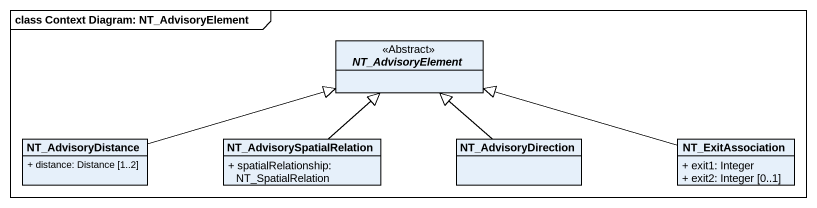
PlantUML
@startuml
mainframe class Context Diagram: NT_AdvisoryElement
hide circle
hide empty members
skinparam classAttributeIconSize 0
abstract class NT_AdvisoryElement <<Abstract>>
class NT_AdvisoryDistance {
  + distance: Distance [1..2]
}
class NT_AdvisorySpatialRelation {
  + spatialRelationship: NT_SpatialRelation
}
class NT_AdvisoryDirection
class NT_ExitAssociation {
  + exit1: Integer
  + exit2: Integer [0..1]
}
NT_AdvisoryDistance -right-|> NT_AdvisoryElement
NT_AdvisorySpatialRelation -up-|> NT_AdvisoryElement
NT_AdvisoryDirection -up-|> NT_AdvisoryElement
NT_ExitAssociation -left-|> NT_AdvisoryElement
@enduml
